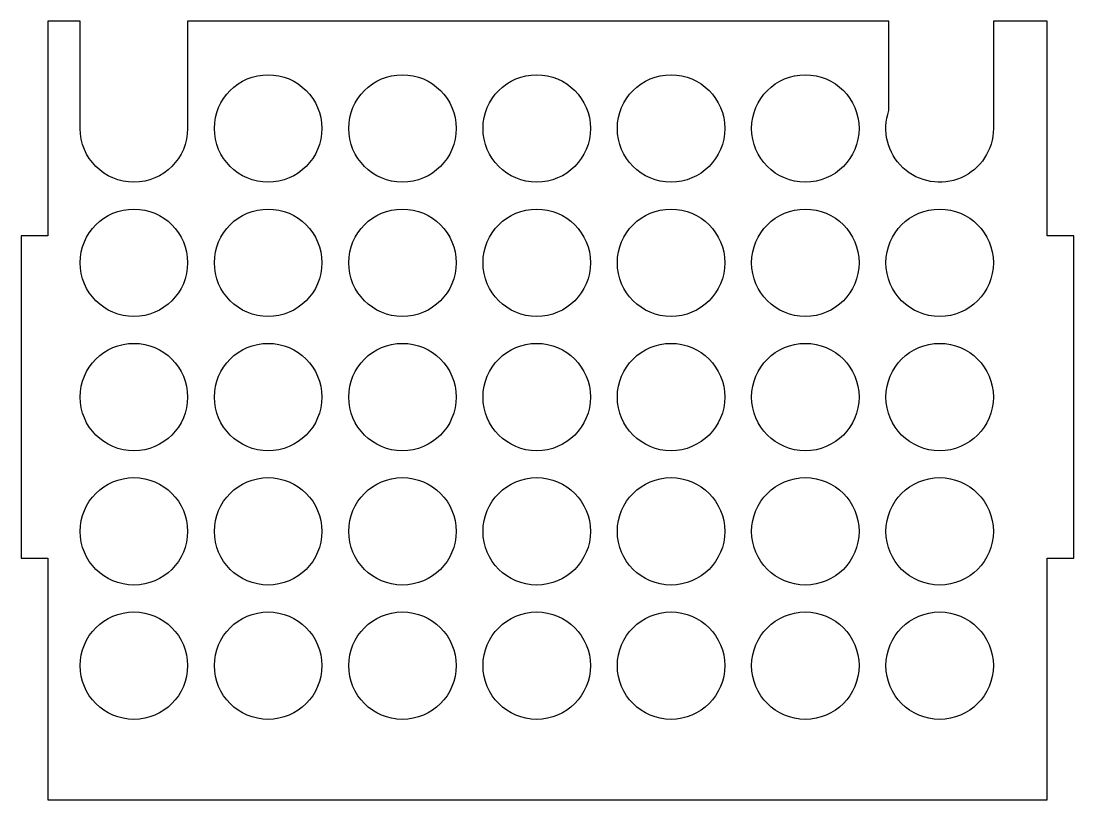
# Model space of a CAD drawing. Header units: millimetres. Extents: x -196 to 0, y 0 to 145.
import ezdxf

# ---------------------------------------------------------------- set-up
doc = ezdxf.new("R2010")
doc.units = ezdxf.units.MM

msp = doc.modelspace()

# ---------------------------------------------------------------- linework, layer by layer
msp.add_lwpolyline([(-185, 125), (-185, 145), (-191, 145), (-191, 105), (-196, 105), (-196, 45), (-191, 45), (-191, 0), (-5, 0), (-5, 45), (0, 45), (0, 105), (-5, 105), (-5, 145), (-15, 145), (-15, 125, -1.186529), (-34.43, 128.34), (-34.43, 145), (-165, 145), (-165, 125, -1)], format="xyb", close=True)
for centre in [(-150, 125), (-125, 125), (-100, 125), (-75, 125), (-50, 125), (-175, 100), (-150, 100), (-125, 100), (-100, 100), (-75, 100), (-50, 100), (-25, 100), (-175, 75), (-150, 75), (-125, 75), (-100, 75), (-75, 75), (-50, 75), (-25, 75), (-175, 50), (-150, 50), (-125, 50), (-100, 50), (-75, 50), (-50, 50), (-25, 50), (-175, 25), (-150, 25), (-125, 25), (-100, 25), (-75, 25), (-50, 25), (-25, 25)]:
    msp.add_circle(centre, 10)

doc.saveas('drawing.dxf')
